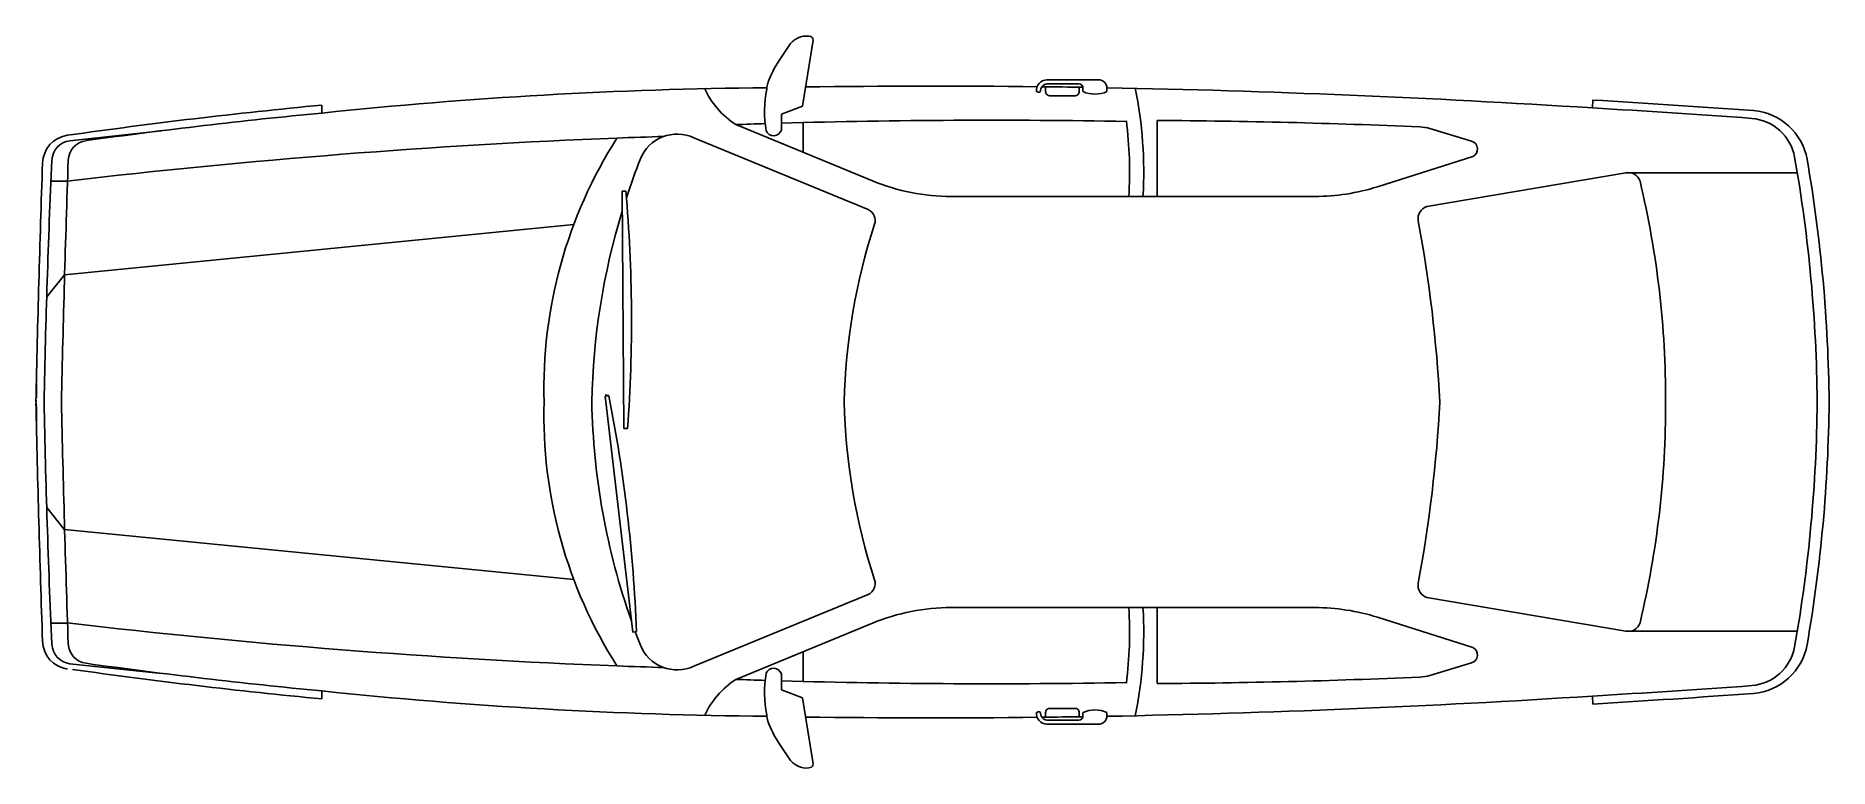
# Model space of a CAD drawing. Header units: millimetres. Extents: x 138.86 to 143.18, y 81.46 to 83.23.
import ezdxf

# ---------------------------------------------------------------- set-up
doc = ezdxf.new("R2010")
doc.units = ezdxf.units.MM
doc.header["$LTSCALE"] = 0.05

msp = doc.modelspace()

# ---------------------------------------------------------------- wipeouts: each hides what was drawn before it
msp.add_wipeout([(138.9315, 82.9895), (139.5454, 83.0623), (139.5454, 83.043), (139.9587, 83.0788), (140.2075, 83.0929), (140.4144, 83.1004), (140.6203, 83.1098), (140.6489, 83.1696), (140.6839, 83.2173), (140.7075, 83.2285), (140.7322, 83.2267), (140.7224, 83.1663), (140.7127, 83.106), (140.976, 83.108), (141.3396, 83.1058), (141.9244, 83.0903), (142.1754, 83.0796), (142.342, 83.0712), (142.6118, 83.0554), (142.6129, 83.0745), (142.8872, 83.057), (143.0156, 83.047), (143.0849, 83.0125), (143.1304, 82.9292), (143.1498, 82.8038), (143.1722, 82.5952), (143.1805, 82.4534), (143.1809, 82.2481), (143.1705, 82.0764), (143.1537, 81.9183), (143.1304, 81.7634), (143.0849, 81.6801), (143.0559, 81.6597), (143.0204, 81.6465), (142.95, 81.6399), (142.6129, 81.618), (142.6118, 81.6372), (141.8713, 81.6003), (141.532, 81.5904), (141.1812, 81.5851), (140.7127, 81.5866), (140.7322, 81.4659), (140.7075, 81.464), (140.6839, 81.4753), (140.6617, 81.5036), (140.6337, 81.5492), (140.6195, 81.5885), (140.4817, 81.5905), (140.1833, 81.6008), (140.0082, 81.6105), (139.7288, 81.6317), (139.5454, 81.6495), (139.5454, 81.6303), (139.3284, 81.6528), (138.9426, 81.7015), (138.8932, 81.7208), (138.8782, 81.7414), (138.8714, 81.7692), (138.8565, 82.2934), (138.8653, 82.7321), (138.8787, 82.9512), (138.8893, 82.9669)])

# ---------------------------------------------------------------- next in the draw order: linework, layer by layer
for p, q in [((140.7207, 83.2285), (140.724, 83.228)), ((140.6489, 83.1696), (140.6745, 83.2083)), ((140.7309, 83.2185), (140.7051, 83.0594)), ((139.5454, 83.043), (139.5454, 83.0623)), ((140.7051, 83.0594), (140.6545, 83.04)), ((142.6118, 83.0554), (142.6129, 83.0745)), ((140.8747, 82.8794), (140.5444, 83.0152)), ((140.6545, 83.04), (140.6545, 83.0019)), ((140.7074, 83.02), (140.7074, 82.9482)), ((141.5616, 82.8419), (141.5616, 83.0254)), ((140.8643, 82.8104), (140.4431, 82.9833)), ((142.3204, 82.9755), (142.2198, 83.0057)), ((142.093, 82.8653), (142.3231, 82.9382)), ((142.2119, 82.8173), (142.6921, 82.899)), ((141.493, 82.8419), (141.0647, 82.8419)), ((141.9419, 82.8419), (141.5616, 82.8419)), ((140.8643, 81.8822), (140.4431, 81.7093)), ((141.493, 81.8506), (141.0647, 81.8506)), ((141.9419, 81.8506), (141.5616, 81.8506)), ((141.5616, 81.8506), (141.5616, 81.6672)), ((142.2119, 81.8752), (142.6921, 81.7936)), ((140.8747, 81.8131), (140.5444, 81.6774)), ((142.093, 81.8273), (142.3231, 81.7543)), ((140.7074, 81.6725), (140.7074, 81.7444)), ((142.3204, 81.7171), (142.2198, 81.6869)), ((140.6545, 81.6525), (140.6545, 81.6906)), ((139.5454, 81.6495), (139.5454, 81.6303)), ((140.7051, 81.6331), (140.6545, 81.6525)), ((140.7309, 81.4741), (140.7051, 81.6331)), ((142.6118, 81.6372), (142.6129, 81.618)), ((140.6489, 81.523), (140.6745, 81.4842)), ((140.7207, 81.464), (140.724, 81.4646))]:
    msp.add_line(p, q)
at = {"color": 9}
for p, q in [((141.2953, 83.1232), (141.4202, 83.1232)), ((141.2955, 83.1132), (141.3724, 83.1132)), ((141.3824, 83.1032), (141.3824, 83.0947)), ((141.4402, 83.1032), (141.4402, 83.0947)), ((138.937, 82.9764), (139.1584, 83.0004)), ((138.9311, 82.8789), (138.8916, 82.8789)), ((142.6921, 82.899), (143.1063, 82.899)), ((140.279, 82.855), (140.2699, 82.8548)), ((140.2699, 82.8548), (140.2742, 82.2822)), ((141.4929, 82.8419), (141.5616, 82.8419)), ((138.9244, 82.6533), (140.1533, 82.774)), ((138.9244, 82.6533), (138.8814, 82.6)), ((140.2379, 82.3622), (140.2289, 82.3634)), ((140.2379, 82.3614), (140.2289, 82.3602)), ((140.2289, 82.3602), (140.2956, 81.7915)), ((140.2742, 82.2822), (140.2833, 82.2824)), ((138.9244, 82.0384), (138.8814, 82.0917)), ((138.9244, 82.0392), (140.1533, 81.9186)), ((141.4929, 81.8506), (141.5616, 81.8506)), ((138.9311, 81.8128), (138.8916, 81.8128)), ((140.2956, 81.7915), (140.3046, 81.7927)), ((142.6921, 81.7936), (143.1063, 81.7936)), ((138.937, 81.7153), (139.1584, 81.6913)), ((141.2955, 81.5794), (141.3724, 81.5794)), ((141.3824, 81.5894), (141.3824, 81.5978)), ((141.4402, 81.5894), (141.4402, 81.5978)), ((141.2953, 81.5694), (141.4202, 81.5694))]:
    msp.add_line(p, q, dxfattribs=at)
for points in [[(141.2922, 83.1064), (141.2922, 83.0949, 0.414214), (141.3022, 83.0849), (141.3635, 83.0849, 0.414214), (141.3735, 83.0949), (141.3735, 83.1053)], [(141.2922, 81.5862), (141.2922, 81.5976, -0.414214), (141.3022, 81.6076), (141.3635, 81.6076, -0.414214), (141.3735, 81.5976), (141.3735, 81.5873)]]:
    msp.add_lwpolyline(points, format="xyb", dxfattribs=at)
for centre, radius, start, end in [((140.727, 83.1626), 0.0696, 117.5198, 138.9652), ((140.7141, 83.1874), 0.0416, 80.8067, 117.5198), ((140.7226, 83.2198), 0.00833, 350.8067, 80.8067), ((140.8573, 83.0318), 0.2499, 146.5293, 160.4209), ((140.7148, 71.9387), 11.1657, 90.48914, 96.01179), ((140.8803, 83.0465), 0.2666, 168.223, 189.9837), ((140.6628, 83.1009), 0.0434, 160.4209, 180), ((141.0189, 60.0413), 23.0667, 89.37169, 90.76063), ((141.0189, 60.0413), 23.0667, 89.09734, 89.34375), ((140.9205, 56.5097), 26.5995, 86.35444, 88.88061), ((140.8319, 69.5981), 13.5255, 95.4579, 98.07666), ((140.8333, 53.0102), 30.1169, 85.87378, 86.61254), ((141.1609, 65.0908), 17.935, 91.74302, 91.96985), ((141.1609, 65.0908), 17.935, 88.95708, 91.61786), ((140.5081, 82.9016), 0.9867, 356.5337, 7.1274), ((141.442, 65.2474), 17.7783, 87.57158, 89.61458), ((142.1911, 82.9099), 0.1, 73.296, 87.5716), ((142.9885, 82.9058), 0.1438, 10.2757, 85.2864), ((138.9414, 82.9202), 0.07, 98.0767, 178.0551), ((140.4029, 82.8962), 0.0959, 65.2249, 157.5632), ((142.3146, 82.9563), 0.02, 295.0881, 73.296), ((187.0932, 81.285), 48.2496, 178.05506, 178.73963), ((141.8857, 82.3135), 1.689, 158.4883, 161.8833), ((139.5641, 82.3129), 3.6191, 0.5277, 9.8398), ((141.0647, 83.3419), 0.5, 247.6625, 270), ((142.6981, 82.8696), 0.03, 17.6685, 101.6613), ((140.5073, 82.3509), 2.2813, 359.8835, 13.3775), ((141.9419, 83.3419), 0.5, 270, 287.5892), ((141.8857, 82.3135), 1.689, 163.0258, 178.8872), ((140.8522, 82.7842), 0.0288, 340.8387, 65.2249), ((142.221, 82.7887), 0.03, 107.5892, 190.5643), ((142.3017, 82.31), 1.4963, 161.9012, 178.6096), ((138.9051, 82.1703), 3.3431, 3.0173, 10.5643), ((187.0932, 83.4067), 48.2496, 181.26037, 181.94494), ((141.8857, 82.3791), 1.689, 181.1128, 199.382), ((142.3017, 82.3826), 1.4963, 181.3904, 198.0988), ((138.9051, 82.5222), 3.3431, 349.4357, 356.9827), ((140.5073, 82.3416), 2.2813, 346.6225, 0.1165), ((139.5641, 82.3796), 3.6191, 350.1602, 359.4723), ((140.8522, 81.9083), 0.0288, 294.7751, 19.1613), ((142.221, 81.9038), 0.03, 169.4357, 252.4108), ((141.0647, 81.3506), 0.5, 90, 112.3375), ((140.5081, 81.791), 0.9867, 352.8726, 3.4663), ((141.9419, 81.3506), 0.5, 72.4108, 90), ((142.6981, 81.8229), 0.03, 258.3387, 342.3315), ((138.9414, 81.7715), 0.07, 181.9449, 261.9233), ((141.8857, 82.3791), 1.689, 200.3288, 201.5117), ((141.8857, 82.3791), 1.689, 200.3288, 201.5117), ((140.4029, 81.7963), 0.0959, 202.4368, 294.7751), ((142.3146, 81.7362), 0.02, 286.704, 64.9119), ((142.9885, 81.7868), 0.1438, 274.7136, 349.7243), ((140.8319, 95.0945), 13.5255, 261.97353, 264.5421), ((141.1609, 99.6018), 17.935, 268.03015, 268.25698), ((140.8803, 81.646), 0.2666, 170.0163, 191.777), ((141.1609, 99.6018), 17.935, 268.38214, 271.04292), ((141.442, 99.4451), 17.7783, 270.38542, 272.42842), ((142.1911, 81.7827), 0.1, 272.4284, 286.704), ((140.7148, 92.7539), 11.1657, 263.98821, 269.51086), ((140.9205, 108.1828), 26.5995, 271.11939, 273.64556), ((140.8333, 111.6823), 30.1169, 273.38746, 274.12622), ((140.6628, 81.5916), 0.0434, 180, 199.5791), ((141.0189, 104.6513), 23.0667, 269.23937, 270.62831), ((141.0189, 104.6513), 23.0667, 270.65625, 270.90266), ((140.8573, 81.6608), 0.2499, 199.5791, 213.4707), ((140.727, 81.5299), 0.0696, 221.0348, 242.4802), ((140.7141, 81.5051), 0.0416, 242.4802, 279.1933), ((140.7226, 81.4728), 0.00833, 279.1933, 9.1933)]:
    msp.add_arc(centre, radius, start, end)
for centre, radius, start, end in [((140.6614, 83.1922), 0.2123, 204.7842, 236.5367), ((141.2962, 83.0969), 0.0263, 91.9264, 184.8104), ((141.2757, 83.099), 0.0061, 200.0424, 315.2534), ((141.2963, 83.0968), 0.0164, 92.1313, 187.2433), ((141.3724, 83.1032), 0.01, 0, 90), ((141.4113, 83.1621), 0.0733, 246.8341, 293.1659), ((141.4202, 83.1032), 0.02, 0, 90), ((140.5423, 82.9016), 0.9867, 356.5337, 11.7667), ((140.8325, 52.9768), 30.1312, 85.88211, 86.61465), ((140.8319, 69.5981), 13.5064, 95.46564, 97.89577), ((142.9868, 82.9156), 0.115, 10.4548, 85.2928), ((138.9438, 82.9269), 0.05, 97.8958, 177.1673), ((140.9426, 65.7124), 17.2839, 92.27132, 96.68351), ((138.9833, 82.9269), 0.05, 97.8958, 177.1673), ((141.2074, 82.3776), 1.1261, 147.4954, 181.5953), ((140.9976, 62.8133), 20.183, 91.77938, 92.10117), ((140.6359, 83.0077), 0.0195, 202.2729, 342.8001), ((160.361, 81.9534), 21.4893, 177.39697, 178.95358), ((184.719, 81.3446), 45.813, 178.0177, 178.74858), ((139.5694, 82.313), 3.5851, 0.5327, 10.015), ((136.7345, 82.5424), 3.5583, 355.8109, 5.0412), ((136.7486, 81.6638), 3.5583, 2.0761, 11.3064), ((160.361, 82.7383), 21.4893, 181.04642, 182.60303), ((184.719, 83.3479), 45.813, 181.25142, 181.9823), ((141.2074, 82.3149), 1.1261, 178.4047, 212.5046), ((139.5694, 82.3796), 3.5851, 349.985, 359.4673), ((140.5423, 81.791), 0.9867, 348.2333, 3.4663), ((140.9426, 98.9801), 17.2839, 263.31649, 267.72868), ((138.9438, 81.7648), 0.05, 182.8327, 262.1042), ((138.9833, 81.7657), 0.05, 182.8327, 262.1042), ((142.9868, 81.777), 0.115, 274.7072, 349.5452), ((140.8319, 95.0945), 13.5064, 262.10423, 264.53436), ((140.9976, 101.8793), 20.183, 267.89883, 268.22062), ((140.6614, 81.5003), 0.2123, 123.4633, 155.2158), ((140.6359, 81.6848), 0.0195, 17.1999, 157.7271), ((140.8325, 111.7158), 30.1312, 273.38535, 274.11789), ((141.2757, 81.5936), 0.0061, 44.7466, 159.9576), ((141.2962, 81.5956), 0.0263, 175.1896, 268.0736), ((141.2963, 81.5958), 0.0164, 172.7567, 267.8687), ((141.3724, 81.5894), 0.01, 270, 0), ((141.4113, 81.5304), 0.0733, 66.8341, 113.1659), ((141.4202, 81.5894), 0.02, 270, 360)]:
    msp.add_arc(centre, radius, start, end, dxfattribs=at)

doc.saveas('drawing.dxf')
